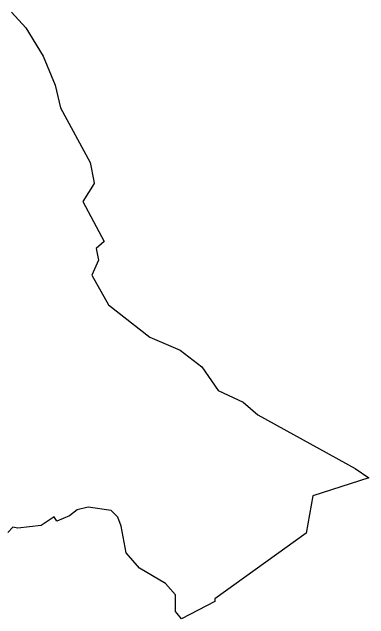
# Model space of a CAD drawing. Header units: metres. Extents: x 319599 to 325959, y 1825850 to 1831473.
# Drawn here: x 323321 to 325959, y 1825850 to 1830336 of the extents above; entities that cross this region are included whole.
import ezdxf

# ---------------------------------------------------------------- set-up
doc = ezdxf.new("R2010")
doc.units = ezdxf.units.M
doc.layers.add('village', color=3, linetype='Continuous')

msp = doc.modelspace()

# ---------------------------------------------------------------- linework, layer by layer
at = {"layer": 'village', "color": 3, "true_color": 0x00ff00}
msp.add_polyline3d([(323316, 1830336, 0), (323423.2, 1830219.3, 0), (323551.3, 1830009.2, 0), (323638.9, 1829797.1, 0), (323679.5, 1829629.5, 0), (323898.3, 1829224.6, 0), (323925.2, 1829085.4, 0), (323928.4, 1829068.4, 0), (323843.5, 1828934.8, 0), (324000.6, 1828639.2, 0), (323943.1, 1828589.4, 0), (323959.2, 1828501.2, 0), (323909.7, 1828391.4, 0), (324034, 1828172.4, 0), (324338.3, 1827931.7, 0), (324564, 1827835.8, 0), (324724.3, 1827714.4, 0), (324843.7, 1827539.1, 0), (325029.2, 1827452, 0), (325138.2, 1827357.5, 0), (325858.2, 1826961.5, 0), (325958.5, 1826892.2, 0), (325544.2, 1826760.8, 0), (325493.8, 1826483.6, 0), (324818.6, 1825998.5, 0), (324819.1, 1825979.8, 0), (324572.8, 1825850.2, 0), (324540.2, 1825890.3, 0), (324527.9, 1825905.5, 0), (324529.3, 1826027.9, 0), (324454.5, 1826111.4, 0), (324261.5, 1826224.4, 0), (324164.7, 1826337.6, 0), (324127.3, 1826534.6, 0), (324101.5, 1826602.9, 0), (324053.1, 1826651.1, 0), (323884.3, 1826677.2, 0), (323802.5, 1826655.7, 0), (323744.8, 1826611.4, 0), (323652, 1826573.3, 0), (323632.9, 1826605.5, 0), (323536.7, 1826539.6, 0), (323363.8, 1826520.6, 0), (323325.7, 1826527, 0), (323288, 1826489.7, 0)], dxfattribs=at)

doc.saveas('drawing.dxf')
